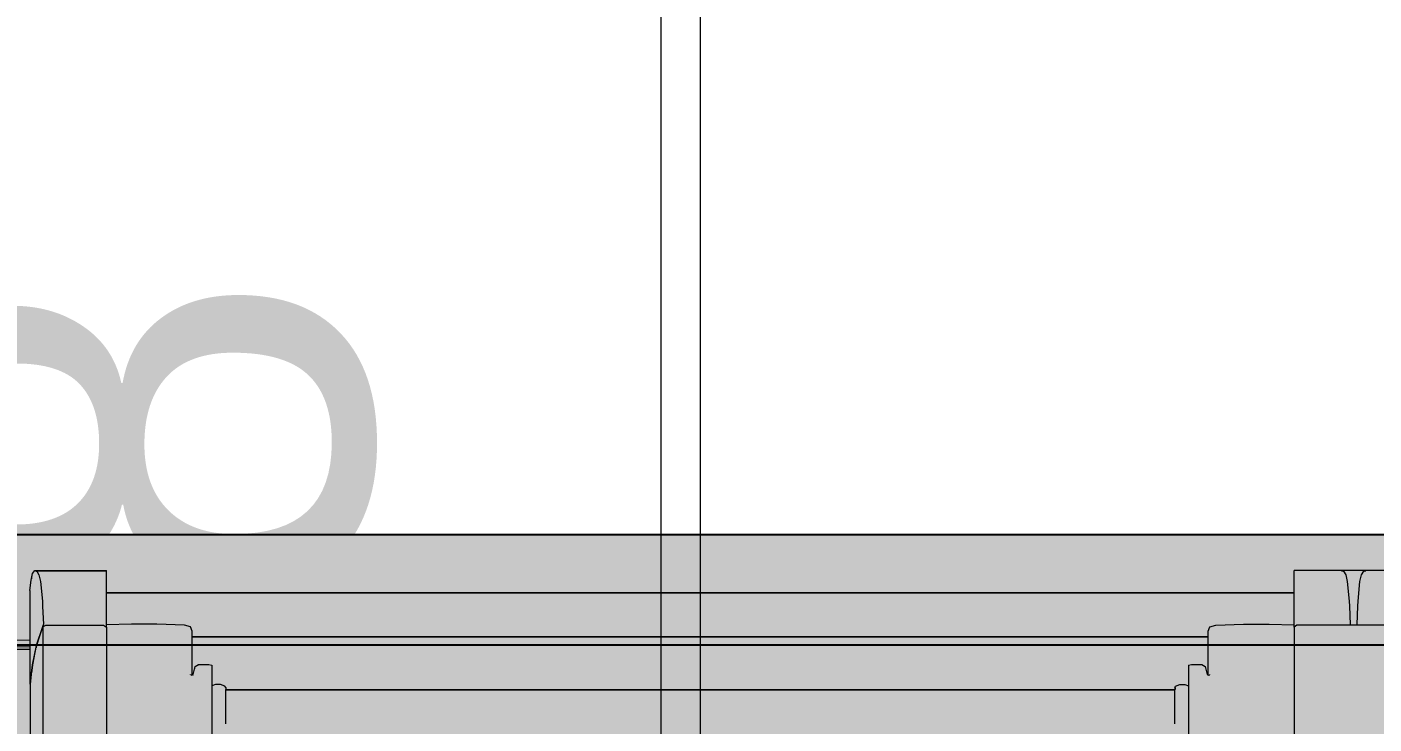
# Model space of a CAD drawing. Header units: metres. Extents: x -208 to 1512, y -277 to 123.
# Drawn here: x 841.496 to 842.352, y -0.05 to 0.392 of the extents above; entities that cross this region are included whole.
import ezdxf

# ---------------------------------------------------------------- set-up
doc = ezdxf.new("R2010")
doc.units = ezdxf.units.M
doc.header["$MEASUREMENT"] = 0
doc.linetypes.add('Wipeout_Contour', pattern=[1, 0, -1])
for name, color, linetype in [('325 Dachfenster', 7, 'Continuous'), ('740_WienGV_T_Gebäude', 7, 'Continuous'), ('840 Baulinien', 7, 'Continuous'), ('918 Lageplan Beschriftung.x', 7, 'Continuous'), ('Neubau_840 Baulinien', 7, 'Continuous')]:
    doc.layers.add(name, color=color, linetype=linetype)
doc.styles.add('ERSTELLTER_STIL_4', font='')
doc.styles.get('ERSTELLTER_STIL_4').set_extended_font_data('Eurostile')
doc.linetypes.add('Grenze Grundstück', pattern='A,0,[1,415_260415_PP_VA_1_10 Lageplan1.Shx,S=0.063492,R=0,X=0,Y=0],-8,0', length=8)

# ---------------------------------------------------------------- blocks, each defined once
blk = doc.blocks.new('DF Marker 27[1462]_5', base_point=(841.92413, -0.05874))
at = {"layer": '325 Dachfenster', "color": 7, "linetype": 'Continuous', "lineweight": 13}
blk.add_line((841.92413, 3.69751), (841.92413, -1.95029), dxfattribs=at)
blk = doc.blocks.new('VELUX SlopeRoofBundle[27]_5', base_point=(825.25728, 0))
at = {"color": 254, "linetype": 'Wipeout_Contour', "lineweight": 0, "ltscale": 3369.301018}
blk.add_wipeout([(842.33414, 0.04449), (842.30133, 0.04449), (842.30133, 0.04027), (842.3351, 0.04027)], dxfattribs=at).dxf.layer = '325 Dachfenster'
at = {"color": 254, "linetype": 'Wipeout_Contour', "lineweight": 0, "ltscale": 3367.697128}
for points in [[(841.54693, 0.02858), (842.30133, 0.02858), (842.30133, 0.03311), (841.54693, 0.03311)], [(841.62263, -0.03909), (842.22563, -0.03909), (842.22563, -0.02848), (841.62263, -0.02848)]]:
    blk.add_wipeout(points, dxfattribs=at).dxf.layer = '325 Dachfenster'
at = {"color": 254, "linetype": 'Wipeout_Contour', "lineweight": 0, "ltscale": 5047.93047}
blk.add_wipeout([(841.49843, -0.00295), (841.46228, -0.00295), (841.46228, -0.15614), (841.49863, -0.15614), (841.49863, -0.025), (841.49843, -0.02486)], dxfattribs=at).dxf.layer = '325 Dachfenster'
at = {"color": 254, "linetype": 'Wipeout_Contour', "lineweight": 0, "ltscale": 3366.220266}
blk.add_wipeout([(841.54693, -0.01262), (841.54693, -0.34634), (841.56283, -0.34583), (841.56283, -0.01211)], dxfattribs=at).dxf.layer = '325 Dachfenster'
at = {"color": 254, "linetype": 'Wipeout_Contour', "lineweight": 0, "ltscale": 3366.452404}
blk.add_wipeout([(841.61203, -0.01243), (841.61203, -0.34611), (841.61393, -0.34661), (841.61393, -0.01292)], dxfattribs=at).dxf.layer = '325 Dachfenster'
at = {"color": 254, "linetype": 'Wipeout_Contour', "lineweight": 0, "ltscale": 3368.941869}
blk.add_wipeout([(842.23433, -0.01292), (842.23433, -0.34661), (842.23623, -0.34611), (842.23623, -0.01243)], dxfattribs=at).dxf.layer = '325 Dachfenster'
at = {"color": 254, "linetype": 'Wipeout_Contour', "lineweight": 0, "ltscale": 3369.174267}
blk.add_wipeout([(842.28543, -0.01211), (842.28543, -0.34583), (842.30133, -0.34634), (842.30133, -0.01262)], dxfattribs=at).dxf.layer = '325 Dachfenster'
at = {"color": 254, "linetype": 'Wipeout_Contour', "lineweight": 0, "ltscale": 5050.355507}
blk.add_wipeout([(841.60043, -0.0189), (841.60043, -0.35262), (841.60123, -0.35283), (841.60123, -0.01915), (841.60053, -0.01896), (841.60053, -0.01893)], dxfattribs=at).dxf.layer = '325 Dachfenster'
at = {"color": 254, "linetype": 'Wipeout_Contour', "lineweight": 0, "ltscale": 3368.987272}
blk.add_wipeout([(842.24623, -0.01886), (842.24623, -0.35255), (842.24703, -0.35283), (842.24703, -0.01915)], dxfattribs=at).dxf.layer = '325 Dachfenster'
at = {"color": 254, "linetype": 'Wipeout_Contour', "lineweight": 0, "ltscale": 3367.69713}
blk.add_wipeout([(841.62263, -0.0434), (841.62263, -0.04842), (842.22563, -0.04842), (842.22563, -0.0434)], dxfattribs=at).dxf.layer = '325 Dachfenster'
at = {"color": 254, "linetype": 'Wipeout_Contour', "lineweight": 0, "ltscale": 4211.150579}
blk.add_wipeout([(842.30133, 0.04719), (842.30133, 0.04683), (842.33273, 0.04683), (842.33243, 0.04689), (842.33143, 0.04719)], dxfattribs=at).dxf.layer = '325 Dachfenster'
at = {"color": 254, "linetype": 'Wipeout_Contour', "lineweight": 0, "ltscale": 3367.697128}
blk.add_wipeout([(841.54693, 0.03339), (841.54693, 0.03311), (842.30133, 0.03311), (842.30133, 0.03339)], dxfattribs=at).dxf.layer = '325 Dachfenster'
at = {"color": 254, "linetype": 'Wipeout_Contour', "lineweight": 0, "ltscale": 3366.407273}
blk.add_wipeout([(841.60123, -0.01915), (841.60123, -0.35283), (841.60203, -0.35255), (841.60203, -0.01886)], dxfattribs=at).dxf.layer = '325 Dachfenster'
at = {"color": 254, "linetype": 'Wipeout_Contour', "lineweight": 0, "ltscale": 5052.736224}
blk.add_wipeout([(842.24773, -0.01896), (842.24703, -0.01915), (842.24703, -0.35283), (842.24783, -0.35262), (842.24783, -0.0189), (842.24773, -0.01893)], dxfattribs=at).dxf.layer = '325 Dachfenster'
at = {"color": 254, "linetype": 'Wipeout_Contour', "lineweight": 0, "ltscale": 3367.697129}
blk.add_wipeout([(841.62263, -0.03909), (841.62263, -0.0434), (842.22563, -0.0434), (842.22563, -0.03909)], dxfattribs=at).dxf.layer = '325 Dachfenster'
at = {"color": 254, "linetype": 'Wipeout_Contour', "lineweight": 0, "ltscale": 6735.393687}
blk.add_wipeout([(841.62263, -0.04927), (841.62263, -0.05012), (841.62273, -0.05039), (841.62273, -0.05118), (842.22553, -0.05118), (842.22553, -0.05039), (842.22563, -0.05012), (842.22563, -0.04927)], dxfattribs=at).dxf.layer = '325 Dachfenster'
at = {"color": 254, "linetype": 'Wipeout_Contour', "lineweight": 0, "ltscale": 3366.398454}
blk.add_wipeout([(841.59843, -0.01374), (841.59843, -0.34746), (841.60043, -0.35262), (841.60043, -0.0189)], dxfattribs=at).dxf.layer = '325 Dachfenster'
at = {"color": 254, "linetype": 'Wipeout_Contour', "lineweight": 0, "ltscale": 3368.996053}
blk.add_wipeout([(842.24783, -0.0189), (842.24783, -0.35262), (842.24983, -0.34746), (842.24983, -0.01374)], dxfattribs=at).dxf.layer = '325 Dachfenster'
at = {"color": 254, "linetype": 'Wipeout_Contour', "lineweight": 0, "ltscale": 3367.697131}
blk.add_wipeout([(841.62263, -0.04842), (841.62263, -0.04927), (842.22563, -0.04927), (842.22563, -0.04842)], dxfattribs=at).dxf.layer = '325 Dachfenster'
at = {"color": 254, "linetype": 'Wipeout_Contour', "lineweight": 0, "ltscale": 3366.352066}
blk.add_wipeout([(841.57903, -0.01211), (841.57903, -0.34583), (841.59663, -0.3464), (841.59663, -0.01268)], dxfattribs=at).dxf.layer = '325 Dachfenster'
at = {"color": 254, "linetype": 'Wipeout_Contour', "lineweight": 0, "ltscale": 3366.411496}
blk.add_wipeout([(841.60203, -0.01886), (841.60203, -0.35255), (841.60333, -0.34739), (841.60333, -0.0137)], dxfattribs=at).dxf.layer = '325 Dachfenster'
at = {"color": 254, "linetype": 'Wipeout_Contour', "lineweight": 0, "ltscale": 3368.983053}
blk.add_wipeout([(842.24493, -0.0137), (842.24493, -0.34739), (842.24623, -0.35255), (842.24623, -0.01886)], dxfattribs=at).dxf.layer = '325 Dachfenster'
at = {"color": 254, "linetype": 'Wipeout_Contour', "lineweight": 0, "ltscale": 3369.042466}
blk.add_wipeout([(842.25163, -0.01268), (842.25163, -0.3464), (842.26923, -0.34583), (842.26923, -0.01211)], dxfattribs=at).dxf.layer = '325 Dachfenster'
at = {"color": 254, "linetype": 'Wipeout_Contour', "lineweight": 0, "ltscale": 3366.284469}
blk.add_wipeout([(841.56283, -0.01211), (841.56283, -0.34583), (841.57903, -0.34583), (841.57903, -0.01211)], dxfattribs=at).dxf.layer = '325 Dachfenster'
at = {"color": 254, "linetype": 'Wipeout_Contour', "lineweight": 0, "ltscale": 3366.390868}
blk.add_wipeout([(841.59663, -0.01268), (841.59663, -0.3464), (841.59843, -0.34746), (841.59843, -0.01374)], dxfattribs=at).dxf.layer = '325 Dachfenster'
at = {"color": 254, "linetype": 'Wipeout_Contour', "lineweight": 0, "ltscale": 3366.418304}
blk.add_wipeout([(841.60333, -0.0137), (841.60333, -0.34739), (841.60543, -0.34611), (841.60543, -0.01243)], dxfattribs=at).dxf.layer = '325 Dachfenster'
at = {"color": 254, "linetype": 'Wipeout_Contour', "lineweight": 0, "ltscale": 3368.976266}
blk.add_wipeout([(842.24283, -0.01243), (842.24283, -0.34611), (842.24493, -0.34739), (842.24493, -0.0137)], dxfattribs=at).dxf.layer = '325 Dachfenster'
at = {"color": 254, "linetype": 'Wipeout_Contour', "lineweight": 0, "ltscale": 3369.003667}
blk.add_wipeout([(842.24983, -0.01374), (842.24983, -0.34746), (842.25163, -0.3464), (842.25163, -0.01268)], dxfattribs=at).dxf.layer = '325 Dachfenster'
at = {"color": 254, "linetype": 'Wipeout_Contour', "lineweight": 0, "ltscale": 3369.110068}
blk.add_wipeout([(842.26923, -0.01211), (842.26923, -0.34583), (842.28543, -0.34583), (842.28543, -0.01211)], dxfattribs=at).dxf.layer = '325 Dachfenster'
at = {"color": 254, "linetype": 'Wipeout_Contour', "lineweight": 0, "ltscale": 3366.220101}
blk.add_wipeout([(841.54693, 0.01269), (841.54693, -0.01262), (841.56283, -0.01211), (841.56283, 0.0132)], dxfattribs=at).dxf.layer = '325 Dachfenster'
at = {"color": 254, "linetype": 'Wipeout_Contour', "lineweight": 0, "ltscale": 3366.435736}
blk.add_wipeout([(841.60543, -0.01243), (841.60543, -0.34611), (841.61203, -0.34611), (841.61203, -0.01243)], dxfattribs=at).dxf.layer = '325 Dachfenster'
at = {"color": 254, "linetype": 'Wipeout_Contour', "lineweight": 0, "ltscale": 3368.958869}
blk.add_wipeout([(842.23623, -0.01243), (842.23623, -0.34611), (842.24283, -0.34611), (842.24283, -0.01243)], dxfattribs=at).dxf.layer = '325 Dachfenster'
at = {"color": 254, "linetype": 'Wipeout_Contour', "lineweight": 0, "ltscale": 3366.284327}
blk.add_wipeout([(841.56283, 0.0132), (841.56283, -0.01211), (841.57903, -0.01211), (841.57903, 0.0132)], dxfattribs=at).dxf.layer = '325 Dachfenster'
at = {"color": 254, "linetype": 'Wipeout_Contour', "lineweight": 0, "ltscale": 5891.678833}
blk.add_wipeout([(841.60043, -0.01883), (841.60046, -0.01891), (841.60053, -0.01893), (841.60053, -0.01896), (841.60123, -0.01915), (841.60143, -0.01908), (841.60143, 0.00882)], dxfattribs=at).dxf.layer = '325 Dachfenster'
at = {"color": 254, "linetype": 'Wipeout_Contour', "lineweight": 0, "ltscale": 5895.261227}
blk.add_wipeout([(842.24783, -0.01883), (842.24683, 0.00882), (842.24683, -0.01908), (842.24703, -0.01915), (842.24773, -0.01896), (842.24773, -0.01893), (842.2478, -0.01891)], dxfattribs=at).dxf.layer = '325 Dachfenster'
at = {"color": 254, "linetype": 'Wipeout_Contour', "lineweight": 0, "ltscale": 11786.938736}
blk.add_wipeout([(842.23433, -0.02134), (841.61393, -0.02134), (841.61393, -0.02591), (841.61633, -0.02509), (841.61943, -0.02516), (841.62223, -0.02629), (841.62273, -0.02714), (841.62273, -0.02827), (842.22553, -0.02827), (842.22553, -0.02714), (842.22603, -0.02629), (842.22883, -0.02516), (842.23193, -0.02509), (842.23433, -0.02591)], dxfattribs=at).dxf.layer = '325 Dachfenster'
at = {"color": 254, "linetype": 'Wipeout_Contour', "lineweight": 0, "ltscale": 3366.067861}
blk.add_wipeout([(841.59843, -0.01374), (841.60043, -0.01883), (841.60143, 0.00882), (841.60043, 0.01158)], dxfattribs=at).dxf.layer = '325 Dachfenster'
at = {"color": 254, "linetype": 'Wipeout_Contour', "lineweight": 0, "ltscale": 3369.323813}
blk.add_wipeout([(842.24784, 0.01149), (842.24683, 0.00882), (842.24783, -0.01883), (842.24983, -0.01374)], dxfattribs=at).dxf.layer = '325 Dachfenster'
at = {"color": 254, "linetype": 'Wipeout_Contour', "lineweight": 0, "ltscale": 3367.697127}
blk.add_wipeout([(841.62263, -0.02848), (842.22563, -0.02848), (842.22563, -0.02827), (841.62263, -0.02827)], dxfattribs=at).dxf.layer = '325 Dachfenster'
at = {"color": 254, "linetype": 'Wipeout_Contour', "lineweight": 0, "ltscale": 2525.294113}
blk.add_wipeout([(841.59663, 0.01264), (841.59663, -0.01268), (841.60043, 0.01158)], dxfattribs=at).dxf.layer = '325 Dachfenster'
at = {"color": 254, "linetype": 'Wipeout_Contour', "lineweight": 0, "ltscale": 2526.249855}
blk.add_wipeout([(842.24683, 0.00882), (842.24784, 0.01149), (842.24783, 0.01158)], dxfattribs=at).dxf.layer = '325 Dachfenster'
at = {"color": 254, "linetype": 'Wipeout_Contour', "lineweight": 0, "ltscale": 6731.382068}
blk.add_wipeout([(841.62223, -0.02629), (841.62223, -0.53024), (841.62273, -0.53024), (841.62273, -0.05039), (841.62263, -0.05012), (841.62263, -0.02827), (841.62273, -0.02827), (841.62273, -0.02714)], dxfattribs=at).dxf.layer = '325 Dachfenster'
at = {"color": 254, "linetype": 'Wipeout_Contour', "lineweight": 0, "ltscale": 6739.406752}
blk.add_wipeout([(842.22553, -0.05039), (842.22553, -0.53024), (842.22603, -0.53024), (842.22603, -0.02629), (842.22553, -0.02714), (842.22553, -0.02827), (842.22563, -0.02827), (842.22563, -0.05012)], dxfattribs=at).dxf.layer = '325 Dachfenster'
at = {"color": 254, "linetype": 'Wipeout_Contour', "lineweight": 0, "ltscale": 2524.822229}
blk.add_wipeout([(841.59663, -0.01268), (841.59843, -0.01374), (841.60043, 0.01158)], dxfattribs=at).dxf.layer = '325 Dachfenster'
at = {"color": 254, "linetype": 'Wipeout_Contour', "lineweight": 0, "ltscale": 2526.251513}
blk.add_wipeout([(842.25163, 0.01264), (842.24783, 0.01158), (842.25163, -0.01268)], dxfattribs=at).dxf.layer = '325 Dachfenster'
at = {"color": 254, "linetype": 'Wipeout_Contour', "lineweight": 0, "ltscale": 3366.351901}
blk.add_wipeout([(841.57903, 0.0132), (841.57903, -0.01211), (841.59663, -0.01268), (841.59663, 0.01264)], dxfattribs=at).dxf.layer = '325 Dachfenster'
at = {"color": 254, "linetype": 'Wipeout_Contour', "lineweight": 0, "ltscale": 2526.723398}
blk.add_wipeout([(842.24783, 0.01158), (842.24983, -0.01374), (842.25163, -0.01268)], dxfattribs=at).dxf.layer = '325 Dachfenster'
at = {"color": 254, "linetype": 'Wipeout_Contour', "lineweight": 0, "ltscale": 3369.0423}
blk.add_wipeout([(842.25163, 0.01264), (842.25163, -0.01268), (842.26923, -0.01211), (842.26923, 0.0132)], dxfattribs=at).dxf.layer = '325 Dachfenster'
at = {"color": 254, "linetype": 'Wipeout_Contour', "lineweight": 0, "ltscale": 3367.697125}
blk.add_wipeout([(842.24683, 0.00525), (841.60143, 0.00525), (841.60143, 0.00518), (842.24683, 0.00518)], dxfattribs=at).dxf.layer = '325 Dachfenster'
at = {"color": 254, "linetype": 'Wipeout_Contour', "lineweight": 0, "ltscale": 3365.42833}
blk.add_wipeout([(841.59843, -0.01374), (841.60043, -0.0189), (841.60046, -0.01891), (841.60043, -0.01883)], dxfattribs=at).dxf.layer = '325 Dachfenster'
at = {"color": 254, "linetype": 'Wipeout_Contour', "lineweight": 0, "ltscale": 3369.109927}
blk.add_wipeout([(842.26923, 0.0132), (842.26923, -0.01211), (842.28543, -0.01211), (842.28543, 0.0132)], dxfattribs=at).dxf.layer = '325 Dachfenster'
at = {"color": 254, "linetype": 'Wipeout_Contour', "lineweight": 0, "ltscale": 3367.697125}
blk.add_wipeout([(841.60143, 0.00518), (841.60143, -0.00677), (842.24683, -0.00677), (842.24683, 0.00518)], dxfattribs=at).dxf.layer = '325 Dachfenster'
at = {"color": 254, "linetype": 'Wipeout_Contour', "lineweight": 0, "ltscale": 3369.174103}
blk.add_wipeout([(842.28543, -0.01211), (842.30133, -0.01262), (842.30133, 0.01269), (842.28543, 0.0132)], dxfattribs=at).dxf.layer = '325 Dachfenster'
at = {"color": 254, "linetype": 'Wipeout_Contour', "lineweight": 0, "ltscale": 13470.787048}
blk.add_wipeout([(841.60143, -0.00677), (841.60143, -0.01908), (841.60203, -0.01886), (841.60333, -0.0137), (841.60543, -0.01243), (841.61203, -0.01243), (841.61393, -0.01292), (841.61393, -0.02134), (842.23433, -0.02134), (842.23433, -0.01292), (842.23623, -0.01243), (842.24283, -0.01243), (842.24493, -0.0137), (842.24623, -0.01886), (842.24683, -0.01908), (842.24683, -0.00677)], dxfattribs=at).dxf.layer = '325 Dachfenster'
at = {"layer": '325 Dachfenster', "linetype": 'Continuous', "lineweight": 0, "flags": 128}
for points in [[(841.60203, -0.01886), (841.60333, -0.0137)], [(841.60333, -0.0137), (841.60543, -0.01243)], [(841.60543, -0.01243), (841.61203, -0.01243), (841.61393, -0.01292)], [(842.23433, -0.01292), (842.23623, -0.01243), (842.24283, -0.01243)], [(841.60046, -0.01891), (841.60043, -0.01883)], [(841.60053, -0.01893), (841.60053, -0.01896)], [(841.60053, -0.01896), (841.60123, -0.01915)], [(841.60123, -0.01915), (841.60203, -0.01886)]]:
    blk.add_lwpolyline(points, dxfattribs=at)
at = {"color": 254, "linetype": 'Wipeout_Contour', "lineweight": 0, "ltscale": 13470.786884}
blk.add_wipeout([(841.54693, 0.02356), (841.54693, 0.01269), (841.56283, 0.0132), (841.57903, 0.0132), (841.59663, 0.01264), (841.60043, 0.01158), (841.60143, 0.00882), (841.60143, 0.00525), (842.24683, 0.00525), (842.24683, 0.00882), (842.24783, 0.01158), (842.25163, 0.01264), (842.26923, 0.0132), (842.28543, 0.0132), (842.30133, 0.01269), (842.30133, 0.02356)], dxfattribs=at).dxf.layer = '325 Dachfenster'
at = {"color": 254, "linetype": 'Wipeout_Contour', "lineweight": 0, "ltscale": 3369.965941}
blk.add_wipeout([(842.2478, -0.01891), (842.24783, -0.0189), (842.24983, -0.01374), (842.24783, -0.01883)], dxfattribs=at).dxf.layer = '325 Dachfenster'
at = {"color": 254, "linetype": 'Wipeout_Contour', "lineweight": 0, "ltscale": 3366.472461}
blk.add_wipeout([(841.61943, -0.02516), (841.61633, -0.02509), (841.61633, -0.53024), (841.61943, -0.53024)], dxfattribs=at).dxf.layer = '325 Dachfenster'
at = {"color": 254, "linetype": 'Wipeout_Contour', "lineweight": 0, "ltscale": 3368.910659}
blk.add_wipeout([(842.22603, -0.53024), (842.22883, -0.53024), (842.22883, -0.02516), (842.22603, -0.02629)], dxfattribs=at).dxf.layer = '325 Dachfenster'
at = {"layer": '325 Dachfenster', "linetype": 'Continuous', "lineweight": 0, "flags": 128}
for points in [[(841.60143, 0.00882), (841.60043, 0.01158)], [(841.60143, -0.01908), (841.60143, 0.00882)], [(842.24683, 0.00882), (842.24783, 0.01158)], [(842.24683, -0.01908), (842.24683, 0.00882)], [(841.60143, 0.00525), (842.24683, 0.00525)], [(842.24283, -0.01243), (842.24493, -0.0137)], [(842.24493, -0.0137), (842.24623, -0.01886)], [(842.24623, -0.01886), (842.24703, -0.01915)], [(842.24703, -0.01915), (842.24773, -0.01896)], [(842.24773, -0.01896), (842.24773, -0.01893)], [(842.2478, -0.01891), (842.24783, -0.01883)]]:
    blk.add_lwpolyline(points, dxfattribs=at)
at = {"color": 254, "linetype": 'Wipeout_Contour', "lineweight": 0, "ltscale": 3367.697127}
blk.add_wipeout([(841.54693, 0.02689), (841.54693, 0.02462), (842.30133, 0.02462), (842.30133, 0.02689)], dxfattribs=at).dxf.layer = '325 Dachfenster'
at = {"color": 254, "linetype": 'Wipeout_Contour', "lineweight": 0, "ltscale": 11784.255596}
blk.add_wipeout([(841.49843, -0.02486), (841.49863, -0.025), (841.49863, -0.02486), (841.49993, -0.01261), (841.50263, -0.00044), (841.50663, 0.01151), (841.50843, 0.01247), (841.54523, 0.01247), (841.54693, 0.01121), (841.54693, 0.01262), (841.50685, 0.01262), (841.50643, 0.01151), (841.50243, -0.00044), (841.49973, -0.01261)], dxfattribs=at).dxf.layer = '325 Dachfenster'
at = {"color": 254, "linetype": 'Wipeout_Contour', "lineweight": 0, "ltscale": 4212.033726}
blk.add_wipeout([(842.30133, 0.01262), (842.30133, 0.01121), (842.30303, 0.01247), (842.3368, 0.01247), (842.33685, 0.01262)], dxfattribs=at).dxf.layer = '325 Dachfenster'
at = {"color": 254, "linetype": 'Wipeout_Contour', "lineweight": 0, "ltscale": 3366.484263}
blk.add_wipeout([(841.62223, -0.02629), (841.61943, -0.02516), (841.61943, -0.53024), (841.62223, -0.53024)], dxfattribs=at).dxf.layer = '325 Dachfenster'
at = {"color": 254, "linetype": 'Wipeout_Contour', "lineweight": 0, "ltscale": 3368.92246}
blk.add_wipeout([(842.22883, -0.02516), (842.22883, -0.53024), (842.23193, -0.53024), (842.23193, -0.02509)], dxfattribs=at).dxf.layer = '325 Dachfenster'
at = {"layer": '325 Dachfenster', "linetype": 'Continuous', "lineweight": 0, "flags": 128}
for points in [[(841.62273, -0.02714), (841.62223, -0.02629)], [(841.62263, -0.02827), (841.62263, -0.02848)], [(841.62263, -0.02827), (842.22563, -0.02827)], [(841.62263, -0.02848), (841.62263, -0.03909), (841.62263, -0.0434), (841.62263, -0.04842), (841.62263, -0.04927), (841.62263, -0.05012)], [(841.62273, -0.02714), (841.62273, -0.02827)], [(842.22553, -0.02714), (842.22603, -0.02629)], [(842.22553, -0.02714), (842.22553, -0.02827)], [(842.22563, -0.02848), (842.22563, -0.02827)], [(842.22563, -0.05012), (842.22563, -0.04927), (842.22563, -0.04842), (842.22563, -0.0434), (842.22563, -0.03909), (842.22563, -0.02848)]]:
    blk.add_lwpolyline(points, dxfattribs=at)
at = {"color": 254, "linetype": 'Wipeout_Contour', "lineweight": 0, "ltscale": 4207.405755}
blk.add_wipeout([(841.49843, -0.02486), (841.49973, -0.01261), (841.49973, 0.04422), (841.4992, 0.04105), (841.49843, 0.03456)], dxfattribs=at).dxf.layer = '325 Dachfenster'
at = {"color": 254, "linetype": 'Wipeout_Contour', "lineweight": 0, "ltscale": 3367.697127}
blk.add_wipeout([(841.54693, 0.02858), (841.54693, 0.02689), (842.30133, 0.02689), (842.30133, 0.02858)], dxfattribs=at).dxf.layer = '325 Dachfenster'
at = {"color": 254, "linetype": 'Wipeout_Contour', "lineweight": 0, "ltscale": 3366.193795}
blk.add_wipeout([(841.50643, 0.01151), (841.50685, 0.01262), (841.50694, 0.01304), (841.50643, 0.02455)], dxfattribs=at).dxf.layer = '325 Dachfenster'
at = {"color": 254, "linetype": 'Wipeout_Contour', "lineweight": 0, "ltscale": 3369.288103}
blk.add_wipeout([(842.30133, 0.01304), (842.30133, 0.01262), (842.34141, 0.01262), (842.34133, 0.01304)], dxfattribs=at).dxf.layer = '325 Dachfenster'
at = {"color": 254, "linetype": 'Wipeout_Contour', "lineweight": 0, "ltscale": 3366.461382}
blk.add_wipeout([(841.61393, -0.02591), (841.61393, -0.53024), (841.61633, -0.53024), (841.61633, -0.02509)], dxfattribs=at).dxf.layer = '325 Dachfenster'
at = {"color": 254, "linetype": 'Wipeout_Contour', "lineweight": 0, "ltscale": 3368.933459}
blk.add_wipeout([(842.23193, -0.02509), (842.23193, -0.53024), (842.23433, -0.53024), (842.23433, -0.02591)], dxfattribs=at).dxf.layer = '325 Dachfenster'
at = {"layer": '325 Dachfenster', "linetype": 'Continuous', "lineweight": 0, "flags": 128}
for points in [[(841.61393, -0.01292), (841.61393, -0.34661), (841.61393, -0.53024)], [(842.23433, -0.01292), (842.23433, -0.34661), (842.23433, -0.53024)], [(841.61633, -0.02509), (841.61393, -0.02591)], [(841.61943, -0.02516), (841.61633, -0.02509)], [(841.62223, -0.02629), (841.61943, -0.02516)], [(842.22603, -0.02629), (842.22883, -0.02516)], [(842.22883, -0.02516), (842.23193, -0.02509)], [(842.23193, -0.02509), (842.23433, -0.02591)]]:
    blk.add_lwpolyline(points, dxfattribs=at)
at = {"color": 254, "linetype": 'Wipeout_Contour', "lineweight": 0, "ltscale": 5049.230942}
blk.add_wipeout([(841.49973, 0.04422), (841.49973, -0.01261), (841.50243, -0.00044), (841.50243, 0.04689), (841.50143, 0.04719), (841.50013, 0.04534)], dxfattribs=at).dxf.layer = '325 Dachfenster'
at = {"color": 254, "linetype": 'Wipeout_Contour', "lineweight": 0, "ltscale": 3367.697127}
blk.add_wipeout([(841.54693, 0.02462), (841.54693, 0.02356), (842.30133, 0.02356), (842.30133, 0.02462)], dxfattribs=at).dxf.layer = '325 Dachfenster'
at = {"color": 254, "linetype": 'Wipeout_Contour', "lineweight": 0, "ltscale": 3366.106149}
blk.add_wipeout([(841.50694, 0.01304), (841.50685, 0.01262), (841.54693, 0.01262), (841.54693, 0.01304)], dxfattribs=at).dxf.layer = '325 Dachfenster'
at = {"layer": '325 Dachfenster', "linetype": 'Continuous', "lineweight": 0}
blk.add_line((841.92413, 3.69751), (841.92413, -1.95029), dxfattribs=at)
at = {"color": 254, "linetype": 'Wipeout_Contour', "lineweight": 0, "ltscale": 6731.900956}
blk.add_wipeout([(841.50243, 0.04689), (841.50243, -0.00044), (841.50643, 0.01151), (841.50643, 0.02455), (841.50631, 0.02775), (841.5051, 0.04027), (841.50414, 0.04449), (841.50273, 0.04683)], dxfattribs=at).dxf.layer = '325 Dachfenster'
at = {"color": 254, "linetype": 'Wipeout_Contour', "lineweight": 0, "ltscale": 5895.195572}
blk.add_wipeout([(842.30133, 0.02775), (842.30133, 0.01304), (842.33694, 0.01304), (842.33643, 0.02455), (842.33638, 0.02579), (842.34188, 0.02579), (842.34196, 0.02775)], dxfattribs=at).dxf.layer = '325 Dachfenster'
at = {"color": 254, "linetype": 'Wipeout_Contour', "lineweight": 0, "ltscale": 3366.0812}
blk.add_wipeout([(841.54693, 0.04449), (841.50414, 0.04449), (841.5051, 0.04027), (841.54693, 0.04027)], dxfattribs=at).dxf.layer = '325 Dachfenster'
at = {"color": 254, "linetype": 'Wipeout_Contour', "lineweight": 0, "ltscale": 3369.309263}
blk.add_wipeout([(842.30133, 0.02775), (842.33631, 0.02775), (842.3351, 0.04027), (842.30133, 0.04027)], dxfattribs=at).dxf.layer = '325 Dachfenster'
at = {"color": 254, "linetype": 'Wipeout_Contour', "lineweight": 0, "ltscale": 4208.095658}
blk.add_wipeout([(841.54693, 0.02775), (841.50631, 0.02775), (841.50643, 0.02455), (841.50694, 0.01304), (841.54693, 0.01304)], dxfattribs=at).dxf.layer = '325 Dachfenster'
at = {"color": 254, "linetype": 'Wipeout_Contour', "lineweight": 0, "ltscale": 3369.209686}
blk.add_wipeout([(842.30133, 0.01121), (842.30133, -0.55942), (842.30303, -0.55942), (842.30303, 0.01247)], dxfattribs=at).dxf.layer = '325 Dachfenster'
at = {"color": 254, "linetype": 'Wipeout_Contour', "lineweight": 0, "ltscale": 4207.083263}
blk.add_wipeout([(841.49993, -0.01261), (841.49993, -0.5839), (841.50243, -0.57263), (841.50263, -0.57203), (841.50263, -0.00044)], dxfattribs=at).dxf.layer = '325 Dachfenster'
at = {"color": 254, "linetype": 'Wipeout_Contour', "lineweight": 0, "ltscale": 4208.050722}
blk.add_wipeout([(841.50143, 0.04719), (841.50243, 0.04689), (841.50273, 0.04683), (841.54693, 0.04683), (841.54693, 0.04719)], dxfattribs=at).dxf.layer = '325 Dachfenster'
at = {"color": 254, "linetype": 'Wipeout_Contour', "lineweight": 0, "ltscale": 3369.313034}
blk.add_wipeout([(842.30133, 0.04683), (842.30133, 0.04449), (842.33414, 0.04449), (842.33273, 0.04683)], dxfattribs=at).dxf.layer = '325 Dachfenster'
at = {"color": 254, "linetype": 'Wipeout_Contour', "lineweight": 0, "ltscale": 3366.07695}
blk.add_wipeout([(841.54693, 0.04027), (841.5051, 0.04027), (841.50631, 0.02775), (841.54693, 0.02775)], dxfattribs=at).dxf.layer = '325 Dachfenster'
at = {"color": 254, "linetype": 'Wipeout_Contour', "lineweight": 0, "ltscale": 11787.90925}
blk.add_wipeout([(842.30303, -0.55942), (842.33983, -0.55942), (842.33983, -0.55448), (842.33843, -0.55448), (842.33843, -0.5138), (842.33983, -0.5138), (842.33983, -0.47953), (842.33843, -0.47953), (842.33843, -0.46671), (842.33983, -0.46671), (842.33983, -0.33166), (842.33843, -0.33166), (842.33843, 0.01247), (842.30303, 0.01247)], dxfattribs=at).dxf.layer = '325 Dachfenster'
at = {"color": 254, "linetype": 'Wipeout_Contour', "lineweight": 0, "ltscale": 4207.152369}
blk.add_wipeout([(841.49863, -0.02486), (841.49863, -0.59516), (841.49973, -0.5848), (841.49993, -0.5839), (841.49993, -0.01261)], dxfattribs=at).dxf.layer = '325 Dachfenster'
at = {"layer": '325 Dachfenster', "linetype": 'Continuous', "lineweight": 0, "flags": 128}
for points in [[(842.30133, 0.01304), (842.30133, 0.02775), (842.30133, 0.04027), (842.30133, 0.04449), (842.30133, 0.04683), (842.30133, 0.04719)], [(841.54693, 0.03339), (842.30133, 0.03339)], [(842.24783, 0.01158), (842.25163, 0.01264), (842.26923, 0.0132), (842.28543, 0.0132), (842.30133, 0.01269)], [(842.30133, 0.01262), (842.30133, 0.01304)], [(842.30133, 0.01121), (842.30133, 0.01262)], [(842.30303, 0.01247), (842.30133, 0.01121)], [(842.30133, 0.01121), (842.30133, -0.55942)]]:
    blk.add_lwpolyline(points, dxfattribs=at)
at = {"color": 254, "linetype": 'Wipeout_Contour', "lineweight": 0, "ltscale": 3366.069492}
blk.add_wipeout([(841.54693, 0.04683), (841.50273, 0.04683), (841.50414, 0.04449), (841.54693, 0.04449)], dxfattribs=at).dxf.layer = '325 Dachfenster'
at = {"color": 254, "linetype": 'Wipeout_Contour', "lineweight": 0, "ltscale": 3369.401198}
blk.add_wipeout([(842.37693, 0.04449), (842.33414, 0.04449), (842.3351, 0.04027), (842.37693, 0.04027)], dxfattribs=at).dxf.layer = '325 Dachfenster'
at = {"color": 254, "linetype": 'Wipeout_Contour', "lineweight": 0, "ltscale": 4207.07656}
blk.add_wipeout([(841.50263, -0.00044), (841.50263, -0.57203), (841.50643, -0.56068), (841.50663, -0.56016), (841.50663, 0.01151)], dxfattribs=at).dxf.layer = '325 Dachfenster'
at = {"color": 254, "linetype": 'Wipeout_Contour', "lineweight": 0, "ltscale": 4211.344358}
blk.add_wipeout([(842.33685, 0.01262), (842.3368, 0.01247), (842.37523, 0.01247), (842.37693, 0.01121), (842.37693, 0.01262)], dxfattribs=at).dxf.layer = '325 Dachfenster'
at = {"layer": '325 Dachfenster', "linetype": 'Continuous', "lineweight": 0, "flags": 128}
for points in [[(841.50143, 0.04719), (841.54693, 0.04719)], [(841.49843, 0.03456), (841.49843, -0.02486)], [(841.49843, -0.00295), (841.46228, -0.00295)], [(841.49843, -0.02486), (841.49863, -0.025)], [(841.49863, -0.02486), (841.49863, -0.59516)]]:
    blk.add_lwpolyline(points, dxfattribs=at)
at = {"color": 254, "linetype": 'Wipeout_Contour', "lineweight": 0, "ltscale": 4212.200721}
blk.add_wipeout([(842.37693, 0.04719), (842.33143, 0.04719), (842.33243, 0.04689), (842.33273, 0.04683), (842.37693, 0.04683)], dxfattribs=at).dxf.layer = '325 Dachfenster'
at = {"color": 254, "linetype": 'Wipeout_Contour', "lineweight": 0, "ltscale": 5049.721458}
blk.add_wipeout([(841.50663, 0.01151), (841.50663, -0.56016), (841.50688, -0.5595), (841.50697, -0.55942), (841.50843, -0.55942), (841.50843, 0.01247)], dxfattribs=at).dxf.layer = '325 Dachfenster'
at = {"color": 254, "linetype": 'Wipeout_Contour', "lineweight": 0, "ltscale": 3369.434826}
blk.add_wipeout([(842.37693, 0.01304), (842.34133, 0.01304), (842.34141, 0.01262), (842.37693, 0.01262)], dxfattribs=at).dxf.layer = '325 Dachfenster'
at = {"color": 254, "linetype": 'Wipeout_Contour', "lineweight": 0, "ltscale": 5897.660501}
blk.add_wipeout([(842.34188, 0.02579), (842.33638, 0.02579), (842.33643, 0.02455), (842.33694, 0.01304), (842.37693, 0.01304), (842.37693, 0.02775), (842.34196, 0.02775)], dxfattribs=at).dxf.layer = '325 Dachfenster'
at = {"color": 254, "linetype": 'Wipeout_Contour', "lineweight": 0, "ltscale": 3366.108298}
blk.add_wipeout([(841.50843, 0.01247), (841.50843, -0.55942), (841.54523, -0.55942), (841.54523, 0.01247)], dxfattribs=at).dxf.layer = '325 Dachfenster'
at = {"layer": '325 Dachfenster', "linetype": 'Continuous', "lineweight": 0, "flags": 128}
for points in [[(841.49843, 0.03456), (841.4992, 0.04105), (841.49973, 0.04422), (841.50013, 0.04534), (841.50143, 0.04719), (841.50243, 0.04689), (841.50273, 0.04683), (841.50414, 0.04449), (841.5051, 0.04027), (841.50631, 0.02775), (841.50643, 0.02455), (841.50694, 0.01304)], [(841.50685, 0.01262), (841.50643, 0.01151), (841.50243, -0.00044), (841.49973, -0.01261), (841.49843, -0.02486)], [(841.49863, -0.02486), (841.49993, -0.01261), (841.50263, -0.00044), (841.50663, 0.01151)], [(841.50663, 0.01151), (841.50843, 0.01247)], [(841.50663, 0.01151), (841.50663, -0.56016)], [(841.50685, 0.01262), (841.50694, 0.01304)]]:
    blk.add_lwpolyline(points, dxfattribs=at)
at = {"color": 254, "linetype": 'Wipeout_Contour', "lineweight": 0, "ltscale": 3369.396949}
blk.add_wipeout([(842.37693, 0.04027), (842.3351, 0.04027), (842.33631, 0.02775), (842.37693, 0.02775)], dxfattribs=at).dxf.layer = '325 Dachfenster'
at = {"color": 254, "linetype": 'Wipeout_Contour', "lineweight": 0, "ltscale": 3366.185312}
blk.add_wipeout([(841.54523, 0.01247), (841.54523, -0.55942), (841.54693, -0.55942), (841.54693, 0.01121)], dxfattribs=at).dxf.layer = '325 Dachfenster'
at = {"color": 254, "linetype": 'Wipeout_Contour', "lineweight": 0, "ltscale": 11797.597121}
blk.add_wipeout([(842.33843, -0.46671), (842.33843, -0.47953), (842.33983, -0.47953), (842.33983, -0.5138), (842.33843, -0.5138), (842.33843, -0.55448), (842.33983, -0.55448), (842.33983, -0.55942), (842.37523, -0.55942), (842.37523, 0.01247), (842.33843, 0.01247), (842.33843, -0.33166), (842.33983, -0.33166), (842.33983, -0.46671)], dxfattribs=at).dxf.layer = '325 Dachfenster'
at = {"layer": '325 Dachfenster', "linetype": 'Continuous', "lineweight": 0, "flags": 128}
for points in [[(841.54693, 0.01304), (841.54693, 0.02775), (841.54693, 0.04027), (841.54693, 0.04449), (841.54693, 0.04683), (841.54693, 0.04719)], [(841.50843, 0.01247), (841.54523, 0.01247)], [(841.54523, 0.01247), (841.54693, 0.01121)], [(841.60043, 0.01158), (841.59663, 0.01264), (841.57903, 0.0132), (841.56283, 0.0132), (841.54693, 0.01269)], [(841.54693, 0.01262), (841.54693, 0.01304)], [(841.54693, 0.01121), (841.54693, 0.01262)], [(841.54693, 0.01121), (841.54693, -0.55942)], [(842.37523, 0.01247), (842.33843, 0.01247), (842.30303, 0.01247)], [(842.3368, 0.01247), (842.33685, 0.01262)], [(842.33685, 0.01262), (842.33694, 0.01304)], [(842.34133, 0.01304), (842.34141, 0.01262)], [(842.34147, 0.01247), (842.34141, 0.01262)]]:
    blk.add_lwpolyline(points, dxfattribs=at)
at = {"color": 254, "linetype": 'Wipeout_Contour', "lineweight": 0, "ltscale": 3369.389491}
blk.add_wipeout([(842.37693, 0.04683), (842.33273, 0.04683), (842.33414, 0.04449), (842.37693, 0.04449)], dxfattribs=at).dxf.layer = '325 Dachfenster'
at = {"layer": '325 Dachfenster', "linetype": 'Continuous', "lineweight": 0, "flags": 128}
for points in [[(842.37693, 0.04719), (842.33143, 0.04719), (842.30133, 0.04719)], [(842.33143, 0.04719), (842.33243, 0.04689), (842.33273, 0.04683), (842.33414, 0.04449), (842.3351, 0.04027), (842.33631, 0.02775), (842.33643, 0.02455), (842.33694, 0.01304)], [(842.34133, 0.01304), (842.34183, 0.02455), (842.34196, 0.02775), (842.34317, 0.04027), (842.34413, 0.04449), (842.34554, 0.04683), (842.34583, 0.04689), (842.34683, 0.04719)]]:
    blk.add_lwpolyline(points, dxfattribs=at)
at = {"layer": '325 Dachfenster', "color": 7, "lineweight": 13}
blk.add_blockref('DF Marker 27[1462]_5', (841.92413, -0.05874), dxfattribs=at)
blk = doc.blocks.new('Dachfläche_52_5', base_point=(843.21913, -0.15614))
at = {"layer": '325 Dachfenster', "linetype": 'Continuous', "lineweight": 0}
blk.add_blockref('VELUX SlopeRoofBundle[27]_5', (825.25728, 0), dxfattribs=at)
blk = doc.blocks.new('DF Marker 27[1467]_5', base_point=(841.89913, -2.22182))
at = {"layer": '325 Dachfenster', "color": 7, "linetype": 'Continuous', "lineweight": 13}
blk.add_line((841.89913, 1.53443), (841.89913, -4.11337), dxfattribs=at)
at = {"layer": '325 Dachfenster', "color": 7, "lineweight": 13, "insert": (841.80221, -1.52909), "char_height": 0.3, "attachment_point": 7, "rotation": 90, "style": 'ERSTELLTER_STIL_4'}
blk.add_mtext('\\A1;{\\pql;\\pt0;\\fEurostile|b0|i0|c0|p0;\\W1.000000;78*2\\fEurostile|b0|i0|c0|p0;\\W1.000000;\\A1{\\H.66x;\\S^  ;}\\fEurostile|b0|i0|c0|p0;\\W1.000000; x 98\\fEurostile|b0|i0|c0|p0;\\W1.000000;\\A1{\\H.66x;\\S^  ;}}', dxfattribs=at)
blk = doc.blocks.new('VELUX SlopeRoofBundle[39]_5', base_point=(825.25728, 0))
at = {"layer": '325 Dachfenster', "linetype": 'Continuous', "lineweight": 0}
blk.add_line((841.89913, 1.53443), (841.89913, -4.11337), dxfattribs=at)
at = {"layer": '325 Dachfenster', "color": 7, "lineweight": 13}
blk.add_blockref('DF Marker 27[1467]_5', (841.89913, -2.22182), dxfattribs=at)
at = {"layer": '325 Dachfenster', "linetype": 'Continuous', "lineweight": 0, "insert": (841.80221, -1.52909), "char_height": 0.3, "attachment_point": 7, "rotation": 90, "style": 'ERSTELLTER_STIL_4'}
blk.add_mtext('\\A1;{\\pql;\\pt0;\\fEurostile|b0|i0|c0|p0;\\C7;\\W1.000000;78*2\\fEurostile|b0|i0|c0|p0;\\W1.000000;\\A1{\\H.66x;\\S^  ;}\\fEurostile|b0|i0|c0|p0;\\W1.000000; x 98\\fEurostile|b0|i0|c0|p0;\\W1.000000;\\A1{\\H.66x;\\S^  ;}}', dxfattribs=at)
blk = doc.blocks.new('Dachfläche_70_5', base_point=(843.22913, -2.19932))
at = {"layer": '325 Dachfenster', "linetype": 'Continuous', "lineweight": 0}
blk.add_blockref('VELUX SlopeRoofBundle[39]_5', (825.25728, 0), dxfattribs=at)

msp = doc.modelspace()

# ---------------------------------------------------------------- linework, layer by layer
at = {"layer": '740_WienGV_T_Gebäude', "color": 7, "linetype": 'Continuous', "lineweight": 18}
msp.add_line((843.56925, -0.00557), (841.24904, 0.00395), dxfattribs=at)
at = {"layer": '840 Baulinien', "color": 76, "linetype": 'Grenze Grundstück', "lineweight": 13, "true_color": 0x3f7f02}
msp.add_lwpolyline([(825.25732, -0.00023), (844.2423, -0.00125), (844.21532, -11.44515), (844.16076, -19.57034), (844.10591, -31.32808), (825.32375, -34.02693), (825.31367, -12.20308)], close=True, dxfattribs=at)

# ---------------------------------------------------------------- next in the draw order: block references
at = {"layer": '325 Dachfenster', "color": 7, "linetype": 'Continuous', "lineweight": 13, "true_color": 0xf4f4f4}
msp.add_blockref('Dachfläche_52_5', (843.21913, -0.15614), dxfattribs=at)

# ---------------------------------------------------------------- next in the draw order: hatches: boundary and pattern name
at = {"layer": '918 Lageplan Beschriftung.x', "linetype": 'Continuous', "lineweight": 0, "true_color": 0x3f0000}
msp.add_hatch(color=18, dxfattribs=at).paths.add_polyline_path([(825.31254, -15.07), (830.63228, -15.07), (830.63228, -15.97), (838.86228, -15.97), (838.86228, -15.07), (844.19207, -15.07), (844.24254, 0.07), (838.34728, 0.07), (838.34728, 0.8), (831.14728, 0.8), (831.14728, 0.07), (825.25702, 0.07)])

# ---------------------------------------------------------------- next in the draw order: linework, layer by layer
at = {"layer": '918 Lageplan Beschriftung.x', "color": 1, "linetype": 'Continuous', "lineweight": 25, "true_color": 0xfb0106, "flags": 128}
msp.add_lwpolyline([(825.31254, -15.07), (830.63228, -15.07), (830.63228, -15.97), (838.86228, -15.97), (838.86228, -15.07), (844.19207, -15.07), (844.24254, 0.07), (838.34728, 0.07), (838.34728, 0.8), (831.14728, 0.8), (831.14728, 0.07), (825.25702, 0.07)], close=True, dxfattribs=at)

# ---------------------------------------------------------------- next in the draw order: block references
at = {"layer": '325 Dachfenster', "color": 7, "linetype": 'Continuous', "lineweight": 13, "true_color": 0xf4f4f4}
msp.add_blockref('Dachfläche_70_5', (843.22913, -2.19932), dxfattribs=at)

# ---------------------------------------------------------------- next in the draw order: linework, layer by layer
at = {"layer": 'Neubau_840 Baulinien', "color": 1, "linetype": 'Continuous', "lineweight": 25, "true_color": 0xfb0106}
msp.add_lwpolyline([(813.72041, 0.0654), (825.25728, 0), (844.24231, 0), (863.23336, -0.01591)], dxfattribs=at)

doc.saveas('drawing.dxf')
